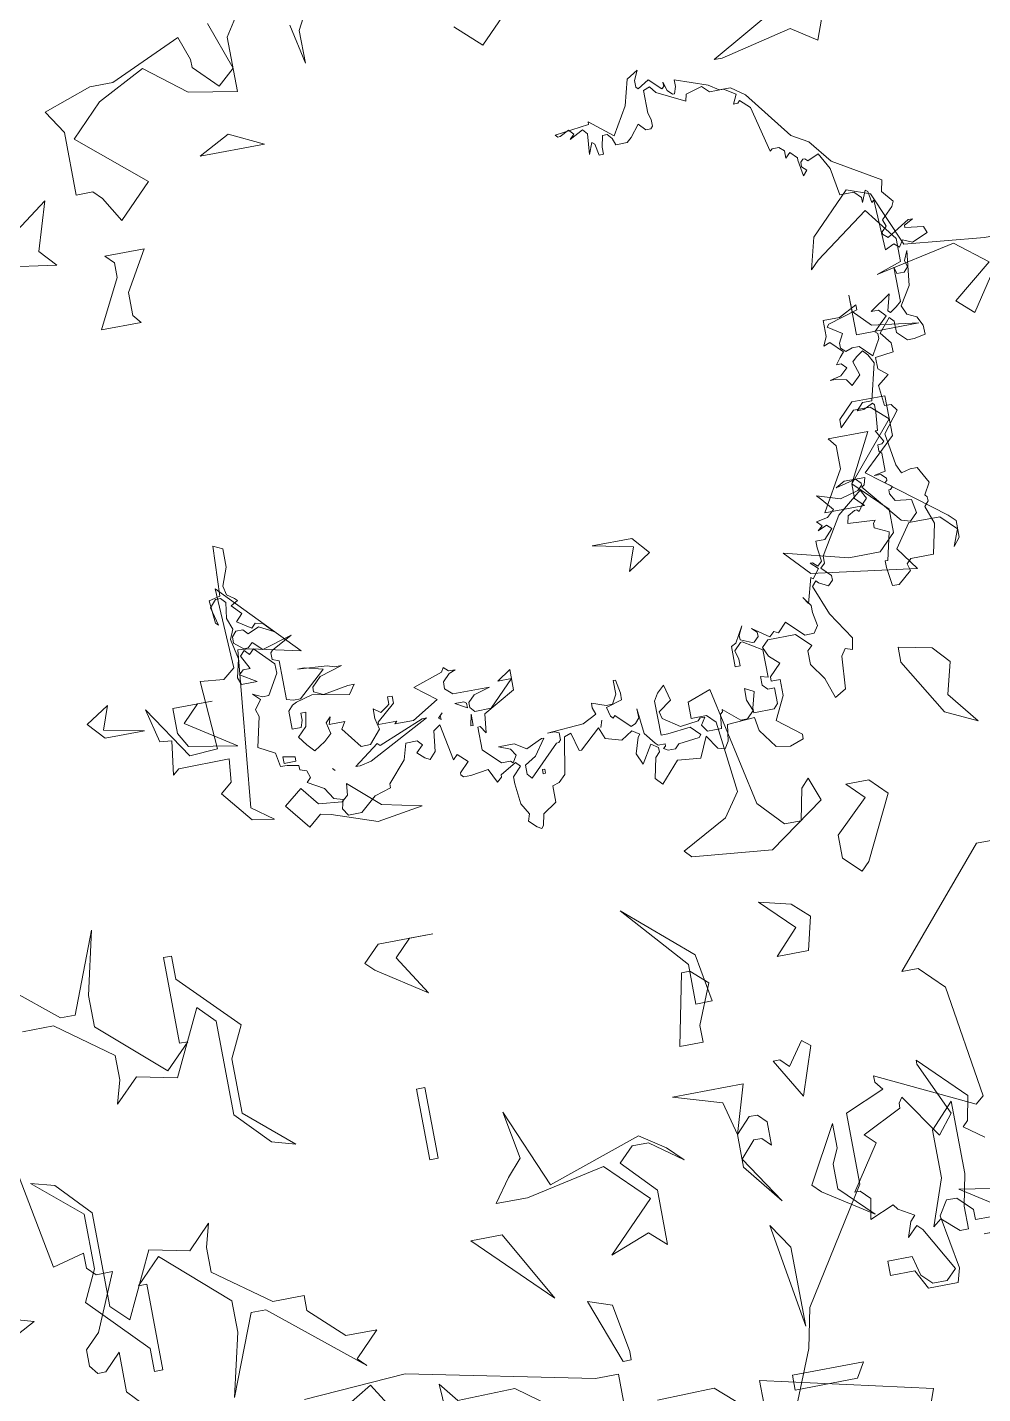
# Model space of a CAD drawing. Header units: millimetres. Extents: x 1418 to 1811, y 1796 to 1956.
# Drawn here: x 1476.781 to 1477.452, y 1863.076 to 1864.036 of the extents above; entities that cross this region are included whole.
import ezdxf

# ---------------------------------------------------------------- set-up
doc = ezdxf.new("R2010")
doc.units = ezdxf.units.MM
doc.layers.add('ARBRE', color=251, linetype='Continuous', lineweight=13)
doc.layers.add('VEGETAIS', color=3, linetype='Continuous')

# ---------------------------------------------------------------- blocks, each defined once
blk = doc.blocks.new('WMF26', base_point=(0, 0.0008))
at = {"color": 85}
for points in [[(13.2233, -7.4181), (13.0199, -7.9055), (12.9837, -8.0792), (12.6708, -8.5666), (12.6708, -8.8803), (12.4963, -8.9527), (12.5251, -8.989), (12.5251, -9.0178), (12.111, -8.8144), (12.0739, -8.8441), (12.1472, -9.3381), (12.2485, -9.4401), (12.3209, -9.4401), (11.8994, -9.9284), (11.8269, -9.9284)], [(6.6606, -12.6568), (6.2095, -12.6857), (5.4018, -12.5119), (5.3005, -12.5119), (5.3005, -12.2345)], [(4.7028, -12.2715), (4.7028, -12.3728), (3.9684, -12.1983), (4.0046, -12.097)], [(0.825, -8.1813), (0.7237, -7.6214), (0.5846, -7.6577), (0.5846, -7.5918), (0.5483, -7.5556), (0.4759, -7.5556), (0.5846, -7.3078), (0.6496, -7.2427), (0.6496, -7.1703), (0.6208, -7.1332), (0.5846, -7.1332), (0.5121, -7.2065), (0.5121, -7.0319), (0.4462, -6.9595)]]:
    blk.add_lwpolyline(points, dxfattribs=at)
at = {"color": 63}
for points in [[(6.1156, -2.2032), (6.188, -2.6618), (6.1156, -2.5523), (6.1156, -2.2032), (6.1156, -2.2032)], [(6.887, -2.2353), (6.887, -2.1991), (6.9233, -2.1991), (7.0262, -2.4831), (6.9233, -2.4469), (6.887, -2.2353), (6.887, -2.2353)], [(9.068, -3.2595), (9.068, -2.8446), (8.9947, -2.7721), (8.8572, -3.0553), (8.6819, -3.0191), (8.5806, -3.1212), (8.6094, -3.0191), (8.6094, -2.9104), (8.3698, -2.7359), (8.2307, -2.7359), (8.2307, -2.67), (8.0858, -2.5317), (7.9475, -2.5317), (8.0561, -2.423), (8.0199, -2.3868), (8.4061, -2.7062), (8.4711, -2.7062), (8.6094, -2.3572), (8.5436, -2.6338), (8.5436, -2.7721), (8.821, -3.0191), (8.9297, -2.9104), (8.8935, -2.9104), (8.8935, -2.5317), (8.9297, -2.5317), (8.9297, -2.6338), (9.1693, -2.8816), (9.1042, -3.0191), (9.1042, -3.2595), (9.3084, -3.4341), (9.2055, -3.4052), (9.068, -3.2595), (9.068, -3.2595)], [(5.3433, -2.5885), (5.3433, -2.4872), (5.3804, -2.4872), (5.4528, -2.5523), (5.489, -2.5235), (5.4166, -2.7276), (5.4166, -2.9384), (5.3145, -3.0471), (5.3145, -2.7276), (5.3433, -2.5885), (5.3433, -2.5885)], [(7.1629, -2.5235), (7.4757, -2.8363), (7.3374, -2.8363), (7.1629, -2.5235), (7.1629, -2.5235)], [(5.8678, -2.8726), (5.8678, -2.7639), (5.7295, -2.6247), (5.9402, -2.7639), (5.9765, -2.8001), (5.8381, -3.0471), (5.8381, -2.9384), (5.8678, -2.8726), (5.8678, -2.8726)], [(6.6754, -3.15), (6.5659, -3.0759), (6.5001, -3.0109), (6.6392, -3.1121), (6.7117, -3.1121), (6.7767, -3.0471), (6.6392, -2.9022), (6.6392, -2.6618), (6.7117, -2.7276), (6.8862, -2.6618), (6.6754, -2.8726), (6.85, -3.0471), (7.1991, -2.9746), (7.3374, -2.9746), (7.2641, -3.0759), (7.1991, -3.15), (7.2353, -3.36), (7.0904, -3.0109), (6.6754, -3.15), (6.6754, -3.15)], [(6.2531, -3.0759), (6.188, -3.1426), (6.1518, -3.1426), (6.1156, -3.1055), (6.1156, -3.0035), (6.1518, -3.0397), (6.188, -3.0397), (6.2531, -2.9672), (6.1156, -2.7565), (6.2531, -2.931), (6.2531, -3.0759), (6.2531, -3.0759)], [(6.2531, -3.0759), (6.2893, -3.2225), (6.5001, -3.2875), (6.188, -3.2875), (6.2531, -3.0759), (6.2531, -3.0759)], [(5.9402, -3.1862), (6.0415, -3.36), (6.0127, -3.36), (5.9765, -3.3237), (5.904, -3.4258), (5.8678, -3.397), (5.9402, -3.1862), (5.9402, -3.1862)], [(6.2531, -3.7461), (6.3255, -3.5715), (6.3255, -3.4983), (6.4276, -3.4983), (6.3618, -3.8111), (6.3255, -3.8111), (6.2531, -3.7461), (6.2531, -3.7461)], [(6.3255, -3.8408), (6.5734, -4.1248), (6.2893, -3.877), (6.2531, -3.6662), (6.3255, -3.6662), (6.3255, -3.8408), (6.3255, -3.8408)], [(5.8381, -3.9132), (5.9765, -4.0515), (5.8381, -4.0153), (5.7657, -3.9494), (5.8019, -3.8045), (5.9402, -3.8045), (5.8381, -3.9132), (5.8381, -3.9132)], [(7.4938, -4.1767), (7.5663, -4.1042), (7.4576, -3.9289), (7.6684, -4.068), (7.7046, -4.1042), (7.6321, -4.1767), (7.3917, -4.1767), (7.4938, -4.1767), (7.4938, -4.1767)], [(5.3351, -4.4122), (5.4734, -4.1355), (5.5096, -4.0993), (5.5821, -4.1717), (5.5821, -4.273), (5.4372, -4.4122), (5.5096, -4.4846), (5.4075, -4.4846), (5.3351, -4.4122), (5.3351, -4.4122)], [(4.8889, -6.482), (4.8707, -6.4424), (4.8304, -6.4219), (4.8098, -6.3823), (4.8098, -6.342), (4.86, -6.3321), (4.8889, -6.3321), (4.9308, -6.3716), (4.9308, -6.4219), (4.9498, -6.4424), (5, -6.3823), (4.9605, -6.3321), (4.9605, -6.2918), (5.0395, -6.2819), (5.0395, -6.2317), (5, -6.1996), (5.0502, -6.1601), (5.0395, -6.0695), (5.0107, -6.0695), (4.9893, -6.0398), (5.0609, -5.9485), (5.0395, -5.8077), (5.0214, -5.7682), (4.9811, -5.7789), (4.9498, -5.7789), (4.9103, -5.7072), (4.9391, -5.6562), (4.9308, -5.6463), (4.9308, -5.6274), (4.9498, -5.606), (4.921, -5.5269), (4.9498, -5.3952), (5.0502, -5.3952), (5.0708, -5.3763), (5.0609, -5.345), (5.121, -5.2947), (5.1507, -5.2947), (5.1614, -5.3763), (5.1614, -5.4059), (5.1507, -5.4059), (5.121, -5.5269), (5.182, -5.5557), (5.182, -5.5771), (5.1712, -5.5878), (5.2915, -5.5961), (5.2832, -5.6274), (5.2519, -5.6463), (5.2412, -5.6463), (5.233, -5.6381), (5.2124, -5.6669), (5.191, -5.6891), (5.2124, -5.7286), (5.3227, -5.6381), (5.4232, -5.4767), (5.4232, -5.4454), (5.4421, -5.4265), (5.4026, -5.387), (5.4026, -5.3656), (5.4232, -5.345), (5.4635, -5.3656), (5.4734, -5.3763), (5.4923, -5.3557), (5.4421, -5.2248), (5.3631, -5.1037), (5.373, -5.0535), (5.4026, -5.0634), (5.4232, -5.0346), (5.4339, -4.8921), (5.4841, -4.8633), (5.5137, -4.9531), (5.564, -5.0239), (5.564, -5.0848), (5.5426, -5.1037), (5.6035, -5.1638), (5.7253, -5.1638), (5.755, -5.135), (5.736, -5.093), (5.6941, -5.0535), (5.7443, -5.0033), (5.7443, -4.9844), (5.7048, -4.9844), (5.7048, -4.9127), (5.755, -4.8123), (5.6545, -4.7324), (5.6545, -4.7118), (5.7146, -4.6904), (5.7756, -4.7011), (5.8365, -4.7826), (5.8447, -4.8419), (5.9657, -4.8337), (5.9765, -4.7621), (5.9954, -4.7324), (6.0267, -4.7407), (6.0662, -4.8016), (6.1074, -4.7118), (6.2078, -4.7217), (6.2893, -4.632), (6.3181, -4.6616), (6.2975, -4.7514), (6.2786, -4.7719), (6.2786, -4.7909), (6.3082, -4.8123), (6.3576, -4.7324), (6.3791, -4.7826), (6.3576, -4.8526), (6.3478, -4.8633), (6.3791, -4.8839), (6.4293, -4.8526), (6.4984, -4.8732), (6.519, -4.9234), (6.6096, -4.8419), (6.6203, -4.8419), (6.6409, -4.9234), (6.6705, -4.9127), (6.7001, -4.7514), (6.7314, -4.7217), (6.7602, -4.7118), (6.7602, -4.6402), (6.8212, -4.6007), (6.8319, -4.5505), (6.8418, -4.5398), (6.8607, -4.5505), (6.892, -4.5818), (6.8821, -4.6114), (6.9109, -4.6616), (6.9216, -4.7514), (6.9216, -4.7826), (6.8821, -4.8222), (6.901, -4.8419), (6.9718, -4.8016), (6.9718, -4.7909), (6.9932, -4.7719), (7.0229, -4.8337), (7.1019, -4.8222), (7.134, -4.8222), (7.1439, -4.8337), (7.1439, -4.8419), (7.1019, -4.8839), (7.1439, -4.9234), (7.1629, -4.9028), (7.1941, -5.0634), (7.2238, -5.0428), (7.2345, -4.9531), (7.2633, -4.9234), (7.2839, -4.9341), (7.3135, -4.9629), (7.2839, -4.9926), (7.3028, -5.0132), (7.353, -5.0132), (7.3744, -4.9424), (7.4543, -4.8526), (7.4543, -4.8337), (7.5259, -4.8123), (7.5967, -4.7514), (7.6552, -4.7514), (7.6766, -4.7826), (7.6659, -4.8222), (7.7054, -4.8337), (7.7367, -4.8839), (7.8059, -4.9234), (7.7869, -4.9424), (7.7976, -4.9737), (7.8273, -4.9844), (7.8273, -5.0033), (7.8775, -5.0132), (7.9071, -5.0132), (7.9178, -5.0741), (7.9886, -5.1136), (7.9574, -5.2437), (7.9681, -5.2758), (7.9384, -5.3153), (7.9681, -5.345), (7.9277, -5.326), (7.8989, -5.326), (7.8478, -5.4158), (7.8478, -5.4561), (7.9277, -5.5376), (7.9491, -5.5162), (7.9681, -5.5376), (7.9886, -5.5162), (7.9574, -5.4561), (7.9886, -5.4561), (8.0076, -5.4372), (7.9384, -5.3952), (8.0076, -5.3952), (8.0183, -5.4265), (7.9993, -5.5063), (8.0183, -5.5961), (7.9993, -5.6381), (8.0183, -5.6891), (8.0076, -5.7575), (8.0282, -5.7789), (8.0496, -5.7789), (8.0784, -5.7476), (8.0578, -5.6669), (8.0685, -5.6784), (8.0784, -5.7789), (8.0282, -5.7896), (8.0183, -6.0086), (7.9779, -5.9896), (7.9779, -5.9081), (8.0076, -5.8291), (7.9993, -5.7896), (7.9681, -5.7682), (7.9574, -5.7575), (7.9886, -5.7393), (7.9491, -5.6973), (7.9779, -5.6669), (7.9178, -5.6274), (7.8989, -5.6463), (7.8668, -5.6381), (7.8273, -5.5961), (7.8882, -5.6274), (7.9384, -5.606), (7.9574, -5.6274), (7.9886, -5.6274), (8.0076, -5.606), (8.0076, -5.5771), (7.9681, -5.5459), (7.9491, -5.5459), (7.9277, -5.5664), (7.8882, -5.5269), (7.7556, -5.5664), (7.8478, -5.5162), (7.8561, -5.5063), (7.8561, -5.4767), (7.8273, -5.466), (7.8273, -5.2947), (7.7976, -5.2865), (7.7663, -5.2865), (7.6552, -5.387), (7.647, -5.3952), (7.7268, -5.4158), (7.7556, -5.4158), (7.6264, -5.4059), (7.5967, -5.3952), (7.5655, -5.3952), (7.6659, -5.3656), (7.7054, -5.326), (7.7054, -5.3054), (7.6659, -5.2865), (7.5547, -5.3054), (7.5259, -5.3054), (7.5547, -5.2651), (7.7161, -5.2947), (7.7869, -5.2758), (7.8059, -5.2651), (7.8273, -5.2437), (7.8273, -5.1638), (7.7869, -5.1638), (7.777, -5.1935), (7.777, -5.2248), (7.7556, -5.2248), (7.7663, -5.1638), (7.8059, -5.1243), (7.777, -5.0848), (7.7474, -5.0535), (7.6972, -5.0848), (7.6659, -5.1136), (7.6766, -5.1638), (7.6552, -5.1852), (7.6659, -5.154), (7.5967, -5.154), (7.6157, -5.1243), (7.5465, -5.0346), (7.5045, -5.0346), (7.4543, -5.093), (7.465, -5.1433), (7.465, -5.1852), (7.4354, -5.1638), (7.4033, -5.1852), (7.395, -5.1935), (7.395, -5.2248), (7.3744, -5.2248), (7.3744, -5.1935), (7.4543, -5.1243), (7.4543, -5.1136), (7.3744, -5.1136), (7.3843, -5.1037), (7.3028, -5.1037), (7.1843, -5.1745), (7.274, -5.2437), (7.1439, -5.2865), (7.134, -5.3054), (7.1126, -5.2865), (7.0838, -5.2865), (7.1126, -5.2758), (7.1439, -5.2437), (7.1439, -5.2141), (7.1126, -5.1852), (6.9513, -5.1852), (7.0229, -5.1638), (7.0517, -5.135), (7.0517, -5.1136), (7.0336, -5.093), (6.9611, -5.093), (6.8508, -5.2042), (6.9109, -5.2042), (6.8508, -5.2437), (6.8508, -5.154), (6.9932, -5.0741), (7.0015, -4.9926), (7.0229, -5.0239), (7.0336, -5.0239), (7.0336, -4.9234), (6.9611, -4.8526), (6.9216, -4.8526), (6.9109, -4.8419), (6.892, -4.8732), (6.9109, -4.9028), (6.9611, -4.9234), (6.892, -4.9234), (6.8418, -4.8921), (6.771, -4.9234), (6.7602, -4.9234), (6.8105, -4.8526), (6.8607, -4.8222), (6.8607, -4.7826), (6.8418, -4.7621), (6.71, -4.8921), (6.7001, -4.8921), (6.6911, -4.9028), (6.6911, -4.9341), (6.71, -4.9424), (6.7413, -4.9424), (6.5808, -4.9531), (6.519, -4.9844), (6.5297, -5.0132), (6.5297, -5.0346), (6.4688, -5.0132), (6.44, -5.0132), (6.4186, -5.0535), (6.4186, -5.1136), (6.4079, -5.1136), (6.398, -5.0535), (6.398, -5.0239), (6.4688, -5.0033), (6.4581, -4.9629), (6.4482, -4.9531), (6.44, -4.9629), (6.3791, -4.9028), (6.3576, -4.9127), (6.3395, -4.9341), (6.3395, -4.9737), (6.3288, -4.8633), (6.2893, -4.8123), (6.2786, -4.8016), (6.2473, -4.8016), (6.2473, -4.7909), (6.258, -4.7826), (6.2391, -4.7719), (6.2078, -4.7719), (6.1889, -4.7909), (6.0967, -4.8016), (6.0884, -4.8123), (6.1279, -4.8526), (6.2284, -4.8419), (6.258, -4.8419), (6.258, -4.9926), (6.2391, -5.0239), (6.2078, -5.0535), (6.1889, -4.9844), (6.2473, -4.9424), (6.2391, -4.9127), (6.1675, -4.8633), (6.0884, -4.8732), (6.0769, -4.8839), (6.0563, -4.8839), (6.0769, -4.8526), (6.0563, -4.8222), (5.9954, -4.8222), (5.9872, -4.8839), (5.9765, -4.8921), (5.9765, -4.9028), (5.9056, -4.8419), (5.876, -4.8419), (5.8447, -4.8732), (5.8653, -4.9234), (5.8653, -4.9737), (5.8258, -4.9531), (5.8447, -4.8839), (5.8447, -4.8633), (5.755, -4.8633), (5.736, -4.8839), (5.736, -4.9531), (5.7649, -4.9531), (5.7863, -4.9737), (5.7863, -5.0132), (5.755, -5.0033), (5.755, -5.1243), (5.8365, -5.1745), (5.8447, -5.1745), (5.876, -5.1433), (5.8653, -5.1037), (5.8653, -5.0741), (5.8867, -5.0741), (5.8867, -5.1638), (5.8653, -5.1745), (5.8258, -5.2437), (5.8447, -5.2042), (5.8447, -5.1852), (5.7945, -5.1638), (5.7863, -5.1638), (5.7649, -5.1852), (5.7649, -5.2042), (5.7863, -5.2248), (5.7146, -5.1745), (5.6941, -5.1935), (5.6751, -5.1852), (5.6356, -5.2248), (5.564, -5.154), (5.5236, -5.154), (5.503, -5.1852), (5.5137, -5.2437), (5.5137, -5.2758), (5.5426, -5.3153), (5.5236, -5.2865), (5.4923, -5.3952), (5.4841, -5.387), (5.4528, -5.4265), (5.4841, -5.4561), (5.4734, -5.4561), (5.4528, -5.4372), (5.4339, -5.4561), (5.4421, -5.5162), (5.4421, -5.5459), (5.4026, -5.5459), (5.3631, -5.5878), (5.3837, -5.606), (5.4232, -5.5878), (5.4026, -5.606), (5.4232, -5.6274), (5.373, -5.6381), (5.3417, -5.6669), (5.3837, -5.7179), (5.4026, -5.7393), (5.3022, -5.7072), (5.2223, -5.7286), (5.2017, -5.7476), (5.2017, -5.7575), (5.2223, -5.7789), (5.3129, -5.7575), (5.2725, -5.7789), (5.182, -5.7789), (5.191, -5.7476), (5.2017, -5.7393), (5.0609, -5.5664), (5.0214, -5.5557), (4.9893, -5.5878), (5, -5.6463), (5.0708, -5.6562), (5.0897, -5.6891), (5.0897, -5.7072), (5.0815, -5.7072), (5.0708, -5.7179), (5.1004, -5.7393), (5.0897, -5.7476), (5.0897, -5.7575), (5.1111, -5.7789), (5.14, -5.7789), (5.0897, -5.7896), (5.0897, -5.8686), (5.1004, -5.8793), (5.1004, -5.9081), (5.0815, -5.9081), (5.0708, -5.9188), (5.1004, -5.969), (5.0897, -5.969), (5.0815, -6.0489), (5.0815, -6.0802), (5.0897, -6.0901), (5.1317, -6.0695), (5.1614, -6.0695), (5.1317, -6.0999), (5.0897, -6.0999), (5.0502, -6.2605), (5.0708, -6.3), (5.0897, -6.3214), (5.121, -6.3), (5.14, -6.2819), (5.121, -6.221), (5.1614, -6.1815), (5.182, -6.2103), (5.2223, -6.221), (5.2519, -6.221), (5.2017, -6.2317), (5.1712, -6.2605), (5.191, -6.2819), (5.2124, -6.2819), (5.191, -6.3107), (5.1712, -6.3321), (5.2223, -6.3823), (5.2519, -6.3716), (5.233, -6.4112), (5.233, -6.482), (5.1614, -6.482), (5.0815, -6.5231), (5.0815, -6.5009), (5.2124, -6.4614), (5.2223, -6.4507), (5.1614, -6.4112), (5.182, -6.3716), (5.182, -6.3502), (5.1614, -6.3321), (5.1317, -6.342), (5.1004, -6.342), (5.0502, -6.2918), (5.0107, -6.3609), (5.0107, -6.3823), (5.0214, -6.3922), (4.9605, -6.4507), (4.9893, -6.482), (5.0214, -6.482), (4.9308, -6.5437), (4.9498, -6.4721), (4.9391, -6.4614), (4.9103, -6.482), (4.8889, -6.5009), (4.8889, -6.6524), (4.8806, -6.6236), (4.8493, -6.6236), (4.8304, -6.6442), (4.8386, -6.6738), (4.8205, -6.7133), (4.8386, -6.5627), (4.8889, -6.482), (4.8889, -6.482)], [(6.7915, -4.7909), (6.7817, -4.7909), (6.7817, -4.7719), (6.7915, -4.7719), (6.7915, -4.7909), (6.7915, -4.7909)], [(6.4984, -4.9531), (6.5083, -4.9234), (6.4984, -4.9531), (6.4984, -4.9531)], [(7.5152, -4.9629), (7.5655, -4.9531), (7.586, -4.9531), (7.4757, -5.0346), (7.465, -5.0239), (7.2633, -5.1037), (7.2444, -5.1037), (7.5152, -4.9629), (7.5152, -4.9629)], [(7.6865, -4.9629), (7.6766, -4.9531), (7.6865, -4.9629), (7.6865, -4.9629)], [(7.0624, -5.0346), (7.0517, -5.0848), (7.0517, -5.0346), (7.0624, -5.0346), (7.0624, -5.0346)], [(7.8371, -5.0239), (7.8882, -5.0239), (7.8882, -5.0535), (7.8371, -5.0428), (7.8371, -5.0239), (7.8371, -5.0239)], [(7.1843, -5.0848), (7.1941, -5.093), (7.1736, -5.1136), (7.1843, -5.1037), (7.1843, -5.0848), (7.1843, -5.0848)], [(7.0624, -5.135), (7.0624, -5.1136), (7.1126, -5.1433), (7.0731, -5.1433), (7.0624, -5.135), (7.0624, -5.135)], [(6.1601, -5.6315), (6.2613, -5.5664), (6.2251, -5.6677), (6.3996, -5.7048), (6.2251, -5.7048), (6.1601, -5.6315), (6.1601, -5.6315)], [(5.2421, -5.7624), (5.2421, -5.6965), (5.2058, -5.6595), (5.3804, -5.6595), (5.2783, -5.8348), (5.2783, -5.9361), (5.3071, -5.9723), (5.1326, -5.9723), (5.2421, -5.7624), (5.2421, -5.7624)], [(5.8447, -7.6288), (5.8365, -7.619), (5.7863, -7.6503), (5.736, -7.6), (5.7253, -7.6083), (5.7253, -7.6288), (5.7146, -7.5893), (5.6941, -7.5687), (5.6858, -7.5687), (5.6751, -7.6), (5.6751, -7.6288), (5.5343, -7.5786), (5.4923, -7.5498), (5.4421, -7.5498), (5.3837, -7.5078), (5.2223, -7.2979), (5.1507, -7.2559), (5.0708, -7.1554), (4.8707, -7.0361), (4.8806, -6.9858), (4.8386, -6.9356), (4.8493, -6.9142), (4.8996, -6.864), (4.8889, -6.8343), (4.9103, -6.8138), (4.9103, -6.8031), (4.8889, -6.7841), (4.7892, -6.8451), (4.7703, -6.8451), (4.8098, -6.8245), (4.8098, -6.8138), (4.7291, -6.8031), (4.7192, -6.7742), (4.7892, -6.7446), (4.8304, -6.7635), (4.8493, -6.7339), (4.8707, -6.7528), (4.9103, -6.7339), (4.921, -6.9546), (4.9308, -6.9463), (4.9391, -6.9965), (4.9498, -7.0048), (4.9712, -6.9546), (4.9712, -6.976), (5, -7.0048), (5.0609, -7.0048), (5.0815, -7.1258), (5.121, -7.1974), (5.1712, -7.176), (5.182, -7.1867), (5.191, -7.1867), (5.2017, -7.176), (5.2017, -7.1554), (5.182, -7.1365), (5.2017, -7.1159), (5.2124, -7.1867), (5.2124, -7.1974), (5.2412, -7.2262), (5.2626, -7.2057), (5.2626, -7.2369), (5.2832, -7.2559), (5.3129, -7.2559), (5.3227, -7.2477), (5.373, -7.4494), (5.4133, -7.4889), (5.4232, -7.4782), (5.4421, -7.4782), (5.4232, -7.5185), (5.4734, -7.5498), (5.5343, -7.5498), (5.564, -7.5786), (5.6356, -7.558), (5.6438, -7.5284), (5.7649, -7.5893), (5.7863, -7.619), (5.8151, -7.6083), (5.8151, -7.5078), (5.8052, -7.4782), (5.8052, -7.4494), (5.8151, -7.4387), (5.8365, -7.4387), (5.8653, -7.4683), (5.9056, -7.4181), (5.9262, -7.3991), (5.9765, -7.3991), (5.9872, -7.428), (6.0061, -7.4494), (6.0267, -7.4494), (6.0374, -7.3991), (6.0374, -7.3679), (6.0563, -7.3679), (6.0662, -7.4181), (6.0769, -7.428), (6.0967, -7.3777), (6.0884, -7.4683), (6.1074, -7.4889), (6.1675, -7.4576), (6.1469, -7.4782), (6.1675, -7.4996), (6.2078, -7.4782), (6.2177, -7.4782), (6.2284, -7.4889), (6.0769, -7.5078), (6.0769, -7.5185), (5.9765, -7.4387), (5.9056, -7.558), (5.876, -7.6692), (5.8258, -7.7005), (5.8447, -7.6585), (5.8447, -7.6288), (5.8447, -7.6288)], [(1.0283, -7.3135), (1.2053, -7.4354), (0.9888, -7.4469), (0.8497, -7.4049), (1.0283, -7.3135), (1.0283, -7.3135)]]:
    blk.add_lwpolyline(points, dxfattribs=at)
at = {"color": 106}
for points in [[(5.1046, -2.563), (5.1046, -2.4543), (5.2799, -2.4543), (5.2141, -2.4543), (5.1408, -2.5268), (5.3524, -2.6651), (5.1408, -2.6288), (5.1046, -2.563), (5.1046, -2.563)], [(7.5482, -3.215), (7.5852, -3.215), (7.5852, -3.5271), (7.5482, -3.5271), (7.5482, -3.215), (7.5482, -3.215)], [(8.3855, -3.5641), (8.3855, -3.9783), (8.4579, -4.0515), (8.5962, -3.7675), (8.77, -3.8045), (8.8729, -3.7025), (8.8441, -3.8045), (8.8441, -3.9132), (9.0836, -4.0886), (9.2211, -4.0886)], [(9.4327, -4.4377), (9.0474, -4.1174), (8.9816, -4.1174), (8.8441, -4.4665), (8.9091, -4.1899), (8.9091, -4.0515), (8.6325, -3.8045), (8.5238, -3.9132), (8.56, -3.9132), (8.56, -4.2919), (8.5238, -4.2919), (8.5238, -4.1899), (8.2826, -3.942), (8.3492, -3.8045), (8.3492, -3.5641), (8.1451, -3.3896), (8.2463, -3.4184), (8.3855, -3.5641), (8.3855, -3.5641)], [(6.2531, -4.3282), (6.0489, -4.4377), (5.9765, -4.5398), (6.0127, -4.8526), (6.0489, -4.8889), (6.1156, -4.8889), (6.1156, -4.9613), (6.0127, -4.9975), (5.904, -4.4739), (5.8019, -4.3644), (5.7295, -4.3644), (5.7006, -4.5027), (5.6644, -4.5398), (5.6274, -4.4377), (5.8744, -4.2623), (6.2243, -4.2985), (6.2531, -4.3282), (6.2531, -4.3282)], [(5.1762, -4.9613), (5.1762, -5.0272), (5.0305, -4.9975), (4.9654, -4.9251), (5.0016, -4.7859), (4.893, -4.6484), (5.0305, -4.7135), (5.1762, -4.9613), (5.1762, -4.9613)], [(7.7285, -4.7678), (7.7738, -4.7777), (7.8306, -4.7316), (7.9178, -4.8403), (7.838, -4.9037), (7.7746, -4.8238), (7.6725, -4.8131), (7.6437, -4.837), (7.6387, -4.888), (7.5062, -4.7703), (7.3341, -4.7316), (7.5342, -4.7011), (7.7285, -4.7678), (7.7285, -4.7678)], [(8.1805, -4.9448), (8.1302, -4.986), (8.1195, -5.0881), (8.3427, -5.0856), (8.3707, -5.0626), (8.3501, -5.2099), (8.4011, -5.2157), (8.4373, -5.3647), (8.285, -5.1317), (8.1607, -5.1391), (8.1805, -5.4413), (8.0784, -5.4306), (8.0273, -5.4718), (8.0422, -5.825), (7.7252, -5.4915), (7.9434, -5.5401), (7.9944, -5.5459), (8.066, -4.8609), (7.9746, -4.7933), (8.071, -4.809), (8.1805, -4.9448), (8.1805, -4.9448)], [(8.3196, -5.2371), (8.3196, -5.3474), (8.1451, -5.3474), (8.2101, -5.3474), (8.2826, -5.275), (8.0726, -5.1358), (8.2826, -5.1721), (8.3196, -5.2371), (8.3196, -5.2371)], [(8.6975, -5.3474), (8.5962, -5.4125), (8.6325, -5.3112), (8.4579, -5.275), (8.6325, -5.275), (8.6975, -5.3474), (8.6975, -5.3474)], [(5.5903, -5.5212), (5.3145, -5.4487), (5.1762, -5.4487), (5.1029, -5.5212), (5.1029, -5.6232), (5.2421, -5.7624), (5.0305, -6.0094), (5.1029, -6.0744), (5.1762, -6.0744), (5.2421, -6.0094), (5.2421, -6.0456), (5.1762, -6.1115), (5.0305, -6.1115), (5.0305, -5.9361), (5.1762, -5.7986), (4.8559, -5.5508), (4.8271, -5.5212), (4.8271, -5.4487), (4.8559, -5.4125), (4.8271, -5.4849), (4.893, -5.5508), (5.0305, -5.5508), (5.1029, -5.4487), (5.0305, -5.3474), (5.489, -5.4125), (5.5903, -5.5212), (5.5903, -5.5212)], [(4.478, -6.5989), (4.6155, -6.7076), (4.9654, -6.6351), (4.8559, -6.6713), (4.8559, -6.7734), (4.9654, -6.9183), (5.2058, -6.7438), (5.2421, -6.7076), (5.2058, -6.8459), (5.0305, -7.0212), (4.9292, -6.985), (4.8271, -6.7438), (4.478, -6.7076), (4.3685, -6.7076), (4.5793, -6.3947), (4.6517, -6.4597), (4.478, -6.5989), (4.478, -6.5989)], [(5.1029, -6.5701), (5.1029, -6.4968), (5.0305, -6.4235), (4.8271, -6.3947), (5.1029, -6.3947), (5.1029, -6.5701), (5.1029, -6.5701)], [(8.2101, -7.232), (8.2101, -7.2971), (8.2463, -7.3333), (8.0726, -7.3333), (8.1739, -7.1587), (8.1739, -7.0575), (8.1451, -7.0212), (8.3196, -7.0212), (8.2101, -7.232), (8.2101, -7.232)], [(8.6975, -7.4428), (8.4579, -7.6173), (8.5238, -7.4066), (8.4579, -7.3333), (8.6975, -7.3703), (8.6975, -7.4428), (8.6975, -7.4428)], [(8.2463, -7.6173), (8.3196, -7.6173), (8.3196, -7.894), (8.3855, -7.996), (8.1739, -8.0685), (8.0726, -8.0685), (7.7589, -8.2076), (7.7227, -8.1047), (7.7227, -8.0685), (7.6214, -7.9672), (7.5482, -8.0323), (7.6214, -8.2439)], [(6.0127, -8.3814), (6.4639, -7.9302), (6.5734, -8.0323)], [(7.1266, -8.3451), (7.2353, -8.141), (7.2353, -7.996), (7.2715, -8.1706)], [(7.4757, -8.2801), (7.5482, -8.1706), (7.5482, -7.9302), (7.7589, -7.9672), (7.9343, -8.1047), (8.1451, -7.996), (8.2826, -7.8577), (7.9993, -7.6173), (8.1451, -7.4724), (8.2101, -7.5811), (8.2463, -7.6173), (8.2463, -7.6173)], [(5.4528, -7.6832), (5.489, -7.6832), (5.1762, -7.8577), (4.9654, -7.8577), (5.0305, -7.6832), (5.1391, -7.7556), (5.4528, -7.6832), (5.4528, -7.6832)], [(7.6214, -7.7556), (7.4757, -7.6832), (7.7589, -7.6832), (7.6214, -7.7556), (7.6214, -7.7556)], [(13.1121, -7.805), (12.7985, -7.805), (12.8363, -7.7392), (13.1121, -7.7392), (13.1121, -7.805), (13.1121, -7.805)], [(12.5062, -8.1517), (12.6132, -8.1517), (12.6132, -8.215), (12.5062, -8.215), (12.4839, -8.1294), (12.4387, -8.085), (12.3753, -8.085), (12.3308, -8.1294), (12.4387, -8.3221), (12.4609, -8.3443), (12.5062, -8.2999), (12.4839, -8.3665), (12.4609, -8.3896), (12.5284, -8.4291), (12.5457, -8.4513), (12.6527, -8.4069), (12.6354, -8.4966), (12.675, -8.5361), (12.698, -8.5361), (12.5679, -8.7288), (12.6132, -8.7733), (12.4387, -8.8581), (12.4387, -8.8811), (12.4214, -8.9033), (12.2913, -8.7115), (12.2238, -8.7963), (12.3308, -9.0326), (12.3308, -9.0507), (12.139, -8.8581), (12.1612, -8.751), (12.1843, -8.7288), (12.0995, -8.6662)], [(12.139, -8.3221), (12.2065, -8.3221), (12.2065, -8.3665), (12.2682, -8.4291), (12.3135, -8.4291), (12.353, -8.3665), (12.3135, -8.1294), (12.3308, -8.0669), (12.4609, -8.0669), (12.5062, -8.1517), (12.5062, -8.1517)], [(6.5709, -12.5432), (6.3667, -12.6651), (6.2045, -12.4016)], [(6.0637, -12.4362), (6.0736, -12.6132), (6.0061, -12.5284), (5.7542, -12.535), (5.4141, -12.2822)], [(5.1548, -12.3695), (4.9028, -12.3761), (4.7489, -12.2386)]]:
    blk.add_lwpolyline(points, dxfattribs=at)
blk = doc.blocks.new('T2_02')
at = {"xscale": 0.3499999999999943, "yscale": 0.3499999999999943, "zscale": 0.3499999999999943}
blk.add_blockref('WMF26', (-2.2399, 1.997), dxfattribs=at)

msp = doc.modelspace()

# ---------------------------------------------------------------- linework, layer by layer
at = {"layer": 'VEGETAIS'}
msp.add_spline([(1489.41337, 1863.92119), (1485.38321, 1860.7774), (1481.34267, 1862.36573), (1477.91369, 1859.35709), (1473.69251, 1864.38409), (1480.05959, 1864.38419), (1489.41337, 1863.92119)], degree=3, dxfattribs=at)

# ---------------------------------------------------------------- block references
at = {"layer": 'ARBRE', "xscale": 0.4621142716754233, "yscale": 0.4621142716754233, "zscale": 0.4621142716754233, "rotation": 190.6551472559353}
for p in [(1477.17807, 1863.6712), (1478.44836, 1862.95554), (1475.95502, 1862.69001), (1477.22531, 1861.97435)]:
    msp.add_blockref('T2_02', p, dxfattribs=at)

doc.saveas('drawing.dxf')
